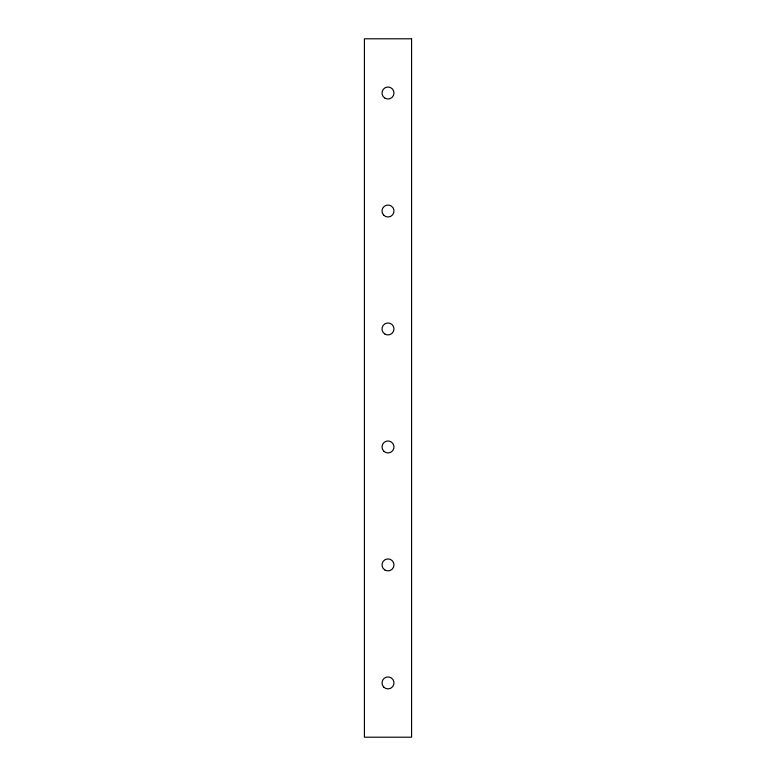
<?xml version="1.0" encoding="UTF-8"?>
<svg xmlns="http://www.w3.org/2000/svg" width="776" height="776" viewBox="0 0 776 776"><rect width="100%" height="100%" fill="white"/><g stroke="black" fill="none" stroke-linecap="round" stroke-linejoin="round"><path stroke-width="1.16" d="M411.581 38.8L364.419 38.8L364.419 737.2L411.581 737.2L411.581 38.8M383.761 215.253A5.995 5.995 0 0 0 393.791 212.566A5.995 5.995 0 0 0 386.448 205.223A5.995 5.995 0 0 0 383.761 215.253M385.003 98.203A5.995 5.995 0 0 0 393.995 93.013A5.995 5.995 0 0 0 385.003 87.814A5.995 5.995 0 0 0 385.003 98.203M383.761 451.195A5.995 5.995 0 0 0 393.791 448.509A5.995 5.995 0 0 0 386.448 441.166A5.995 5.995 0 0 0 383.761 451.195M385.003 334.146A5.995 5.995 0 0 0 393.995 328.956A5.995 5.995 0 0 0 385.003 323.767A5.995 5.995 0 0 0 385.003 334.146M383.761 687.138A5.995 5.995 0 0 0 393.791 684.451A5.995 5.995 0 0 0 386.448 677.118A5.995 5.995 0 0 0 383.761 687.138M385.003 570.088A5.995 5.995 0 0 0 393.995 564.899A5.995 5.995 0 0 0 385.003 559.709A5.995 5.995 0 0 0 385.003 570.088"/></g></svg>
